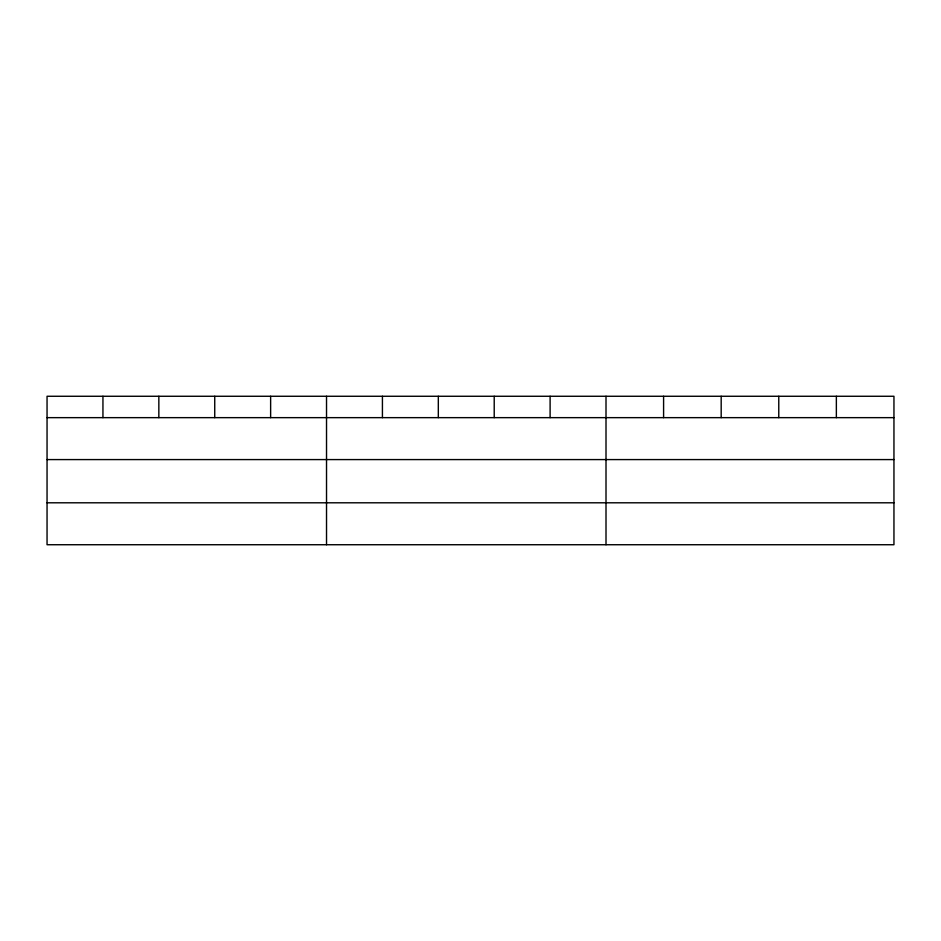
<?xml version="1.0" encoding="UTF-8"?>
<svg xmlns="http://www.w3.org/2000/svg" width="941" height="941" viewBox="0 0 941 941"><rect width="100%" height="100%" fill="white"/><g stroke="black" fill="none" stroke-linecap="round" stroke-linejoin="round"><path stroke-width="1.41" d="M893.95 459.584L893.95 396.267L47.05 396.267L47.05 544.733L893.95 544.733L893.95 459.584L47.05 459.584M47.05 417.651L893.95 417.651M47.05 502.8L893.95 502.8M836.361 396.267L836.361 417.651M778.772 396.267L778.772 417.651M721.182 396.267L721.182 417.651M663.593 396.267L663.593 417.651M606.004 396.267L606.004 544.733M550.109 396.267L550.109 417.651M494.213 396.267L494.213 417.651M438.318 396.267L438.318 417.651M382.422 396.267L382.422 417.651M326.527 396.267L326.527 544.733M270.632 396.267L270.632 417.651M214.736 396.267L214.736 417.651M158.841 396.267L158.841 417.651M102.945 396.267L102.945 417.651"/></g></svg>
